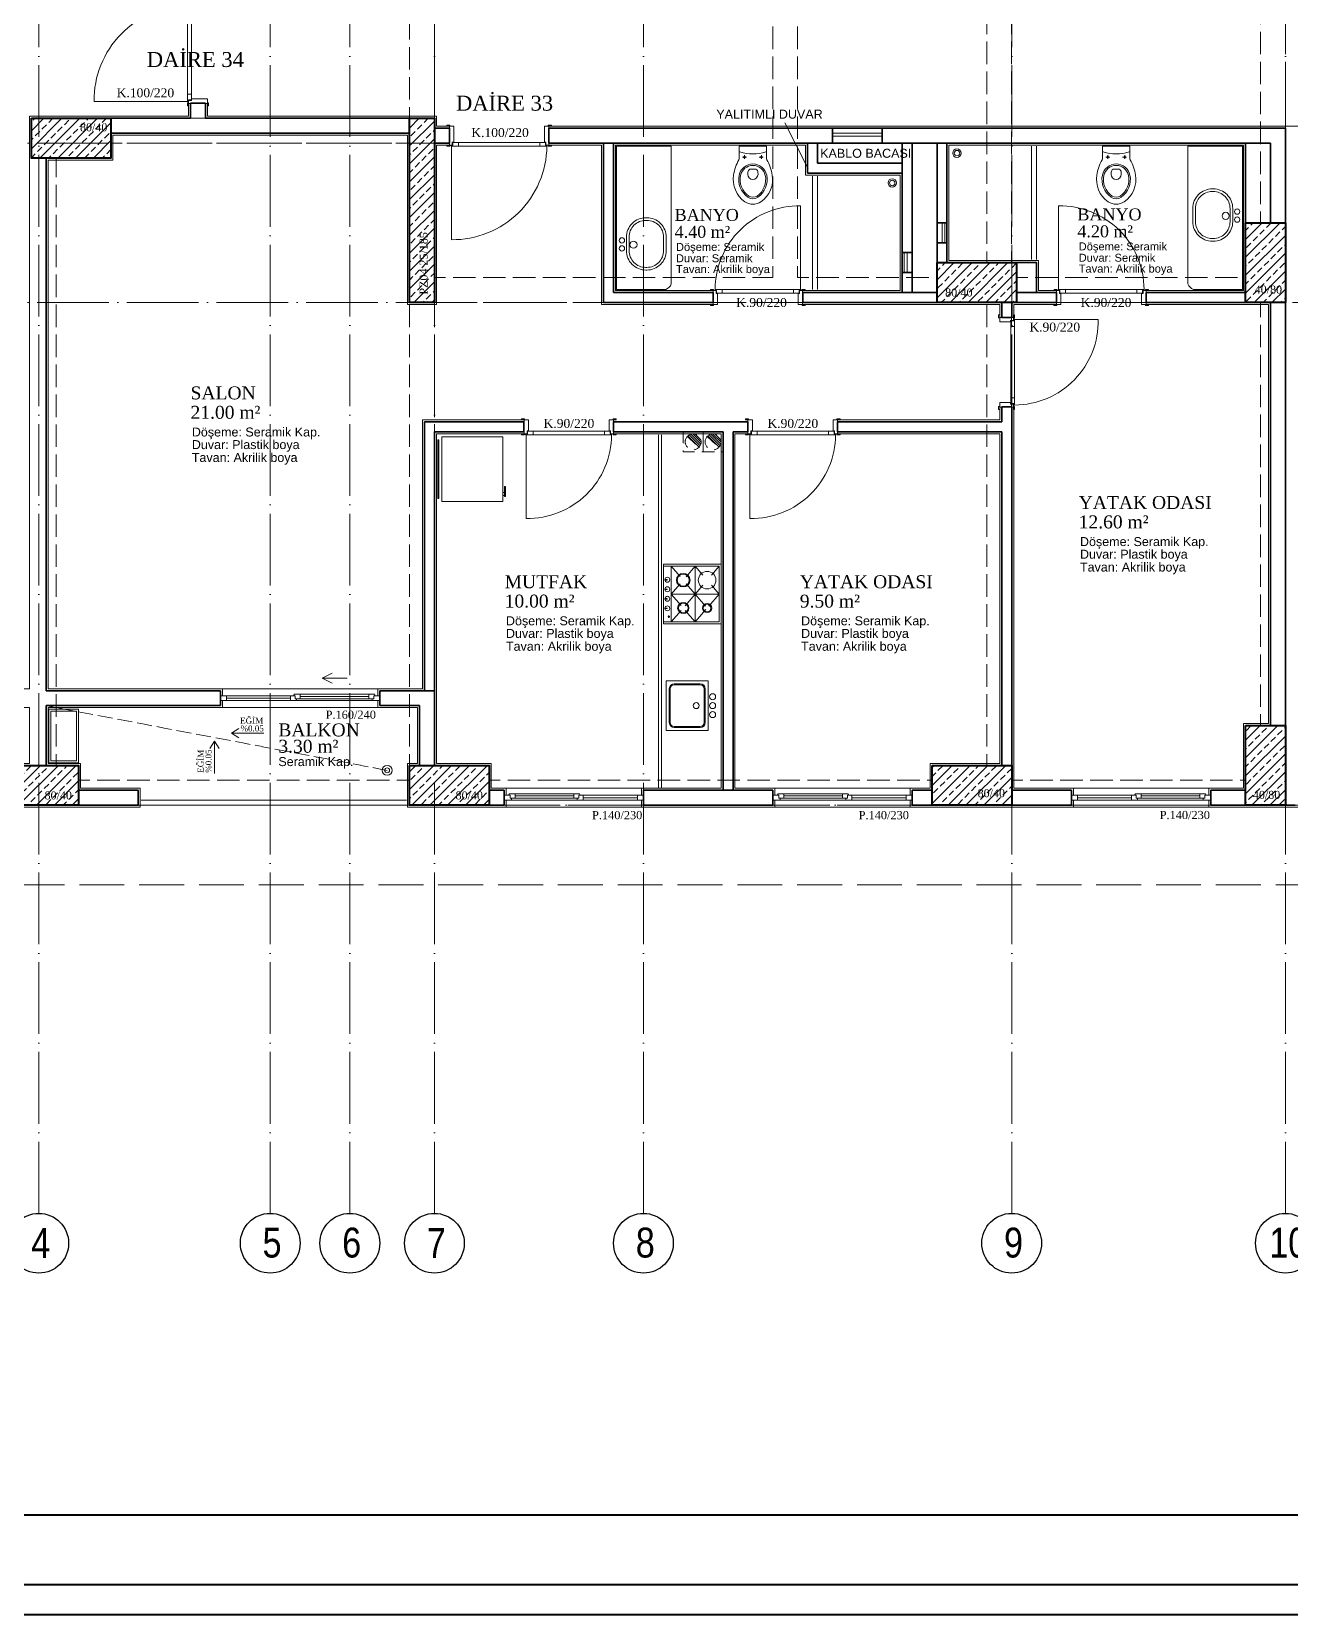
# Model space of a CAD drawing. Header units: millimetres. Extents: x 11587 to 81192, y -36083 to -25300.
# Drawn here: x 43431 to 44696, y -36083 to -34493 of the extents above; entities that cross this region are included whole.
import ezdxf

# ---------------------------------------------------------------- set-up
doc = ezdxf.new("R2010")
doc.units = ezdxf.units.MM
doc.linetypes.add('AKS', pattern=[30, 24, -3, 0, -3])
doc.linetypes.add('IZDUSUM1', pattern=[20, 7.5, -5, 7.5, 0])
for name, color, linetype, lineweight in [('rtm-aks balon', 20, 'Continuous', 25), ('rtm-aks balon yazı', 7, 'Continuous', 20), ('rtm-aks yeni', 7, 'AKS', 20), ('rtm-antet-02', 140, 'Continuous', 40), ('rtm-cam', 141, 'Continuous', 9), ('rtm-duv tugla', 22, 'Continuous', 35), ('rtm-izdusum-üst ince', 8, 'IZDUSUM1', 5), ('rtm-kapı-ahsap', 35, 'Continuous', 13), ('rtm-mhl-yazı-adı', 150, 'Continuous', 30), ('rtm-mhl-yazı-m2', 7, 'Continuous', 20), ('rtm-mhl-yazı-malzeme', 253, 'Continuous', 13), ('rtm-pen-ahsap', 35, 'Continuous', 13), ('rtm-plan katmanı-05', 205, 'Continuous', 20), ('rtm-plan katmanı-07', 135, 'Continuous', 9), ('rtm-sembol ok', 7, 'Continuous', 20), ('rtm-sıva', 252, 'Continuous', 15), ('rtm-tarama-betonarme', 51, 'Continuous', 15), ('rtm-tas_betonarme', 50, 'Continuous', 40), ('rtm-tefris vitrifiye', 9, 'Continuous', 9)]:
    doc.layers.add(name, color=color, linetype=linetype, lineweight=lineweight)
doc.styles.add('AKSYAZI', font='ARIALN.TTF')
doc.styles.add('ARIAL', font='times.ttf')
doc.styles.get("Standard").update_dxf_attribs({"font": 'arial.ttf'})
doc.styles.add('VAZ-OLCU', font='times.ttf', dxfattribs={"height": 60})
pattern_1 = [(45, (21096.76, 20249.116), (-8.980256, 8.980256), []), (45, (21105.74, 20249.116), (-8.980256, 8.980256), [6.35, -3.175])]

# ---------------------------------------------------------------- blocks, each defined once
blk = doc.blocks.new('KİRİŞA')
at = {"layer": 'rtm-izdusum-üst ince', "ltscale": 1.5}
for points in [[(23294.4, -54974.2), (23294.4, -54689.2)], [(23319.4, -54974.2), (23319.4, -54689.2)], [(23569.4, -54934.2), (23569.4, -54699.2)], [(23594.4, -54934.2), (23594.4, -54699.2)], [(22714.4, -54829.2), (22714.4, -54709.2)], [(22739.4, -54829.2), (22739.4, -54709.2)], [(23079.4, -54989.2), (23079.4, -54709.2)], [(23104.4, -54989.2), (23104.4, -54709.2)], [(22414.4, -54829.2), (22714.4, -54829.2)], [(22414.4, -54854.2), (22714.4, -54854.2)], [(22359.4, -55479.2), (22359.4, -54869.2)], [(22739.4, -54989.2), (23079.4, -54989.2)], [(23104.4, -54989.2), (23244.4, -54989.2)], [(23324.4, -54989.2), (23554.4, -54989.2)], [(22714.4, -55479.2), (22714.4, -55014.2)], [(22739.4, -55479.2), (22739.4, -55014.2)], [(22739.4, -55014.2), (23244.4, -55014.2)], [(23294.4, -55479.2), (23294.4, -55014.2)], [(23319.4, -55479.2), (23319.4, -55014.2)], [(23324.4, -55014.2), (23554.4, -55014.2)], [(23569.4, -55439.2), (23569.4, -55014.2)], [(23594.4, -55439.2), (23594.4, -55014.2)], [(22381.9, -55494.2), (22714.4, -55494.2)], [(22794.4, -55494.2), (23239.4, -55494.2)], [(23319.4, -55494.2), (23554.4, -55494.2)], [(22381.9, -55519.2), (22714.4, -55519.2)], [(22794.4, -55519.2), (23239.4, -55519.2)], [(23319.4, -55519.2), (23554.4, -55519.2)]]:
    blk.add_lwpolyline(points, dxfattribs=at)
blk = doc.blocks.new('K-100')
at = {"layer": 'rtm-kapı-ahsap'}
for p, q in [((-34308.1, -13702.2), (-34307, -13702.2)), ((-34308.1, -13705.4), (-34308.1, -13702.2)), ((-34307, -13702.2), (-34307, -13705.4)), ((-34288, -13702.3), (-34288, -13705.4)), ((-34287, -13702.3), (-34288, -13702.3)), ((-34287, -13705.4), (-34287, -13702.3)), ((-34307, -13705.4), (-34308.1, -13705.4)), ((-34307, -13709.3), (-34307, -13704.8)), ((-34288, -13704.8), (-34307, -13704.8)), ((-34291, -13709.3), (-34307, -13709.3)), ((-34288, -13707.8), (-34291, -13707.8)), ((-34291, -13707.8), (-34291, -13709.3)), ((-34290.8, -13801.3), (-34290.8, -13708.3)), ((-34290.8, -13708.3), (-34287.9, -13708.3)), ((-34287, -13713.9), (-34290.8, -13713.9)), ((-34288, -13704.8), (-34288, -13707.8)), ((-34288, -13705.4), (-34287, -13705.4)), ((-34288, -13706.8), (-34287, -13706.8)), ((-34287.9, -13708.3), (-34287.9, -13706.8)), ((-34287, -13706.8), (-34287, -13802.8)), ((-34287, -13795.6), (-34290.8, -13795.6)), ((-34307, -13804.2), (-34308.1, -13804.2)), ((-34308.1, -13804.2), (-34308.1, -13807.3)), ((-34308.1, -13807.3), (-34307, -13807.3)), ((-34307, -13800.3), (-34307, -13804.8)), ((-34291, -13800.3), (-34307, -13800.3)), ((-34307, -13807.3), (-34307, -13804.2)), ((-34288, -13804.8), (-34307, -13804.8)), ((-34291, -13801.8), (-34291, -13800.3)), ((-34288, -13801.8), (-34291, -13801.8)), ((-34290.8, -13801.3), (-34287.9, -13801.3)), ((-34288, -13804.8), (-34288, -13801.8)), ((-34288, -13802.8), (-34287, -13802.8)), ((-34288, -13807.3), (-34288, -13804.2)), ((-34288, -13804.2), (-34287, -13804.2)), ((-34287, -13807.3), (-34288, -13807.3)), ((-34287.9, -13801.3), (-34287.9, -13802.8)), ((-34193, -13802.8), (-34287, -13802.8)), ((-34287, -13804.2), (-34287, -13807.3))]:
    blk.add_line(p, q, dxfattribs=at)
at = {"layer": 'rtm-kapı-ahsap', "const_width": 0.392}
blk.add_lwpolyline([(-34287.4, -13803.7, -1), (-34287.4, -13803.1, -1)], format="xyb", close=True, dxfattribs=at)
at = {"layer": 'rtm-kapı-ahsap'}
blk.add_arc((-34287.9, -13801.7), 94.9, 359.3332, 89.4605, dxfattribs=at)
blk = doc.blocks.new('rty')
at = {"layer": 'rtm-kapı-ahsap'}
for p, q in [((-58244.9, -62700.3), (-58243.8, -62700.3)), ((-58244.9, -62703.4), (-58244.9, -62700.3)), ((-58243.8, -62703.4), (-58244.9, -62703.4)), ((-58243.8, -62700.3), (-58243.8, -62703.4)), ((-58243.8, -62707.4), (-58243.8, -62702.9)), ((-58229.8, -62702.9), (-58243.8, -62702.9)), ((-58232.8, -62707.4), (-58243.8, -62707.4)), ((-58232.8, -62705.9), (-58232.8, -62707.4)), ((-58229.8, -62705.9), (-58232.8, -62705.9)), ((-58232.6, -62706.4), (-58232.6, -62789.4)), ((-58232.6, -62706.4), (-58229.7, -62706.4)), ((-58228.8, -62712), (-58232.6, -62712)), ((-58229.8, -62700.4), (-58229.8, -62703.4)), ((-58228.8, -62700.4), (-58229.8, -62700.4)), ((-58229.8, -62702.9), (-58229.8, -62705.9)), ((-58229.8, -62703.4), (-58228.8, -62703.4)), ((-58229.8, -62704.9), (-58228.8, -62704.9)), ((-58229.7, -62706.4), (-58229.7, -62704.9)), ((-58228.8, -62703.4), (-58228.8, -62700.4)), ((-58228.8, -62790.9), (-58228.8, -62704.9)), ((-58144.8, -62704.9), (-58228.8, -62704.9)), ((-58243.8, -62792.3), (-58244.9, -62792.3)), ((-58244.9, -62792.3), (-58244.9, -62795.4)), ((-58244.9, -62795.4), (-58243.8, -62795.4)), ((-58243.8, -62788.4), (-58243.8, -62792.9)), ((-58232.8, -62788.4), (-58243.8, -62788.4)), ((-58243.8, -62795.4), (-58243.8, -62792.3)), ((-58229.8, -62792.9), (-58243.8, -62792.9)), ((-58232.8, -62789.9), (-58232.8, -62788.4)), ((-58229.8, -62789.9), (-58232.8, -62789.9)), ((-58228.8, -62783.7), (-58232.6, -62783.7)), ((-58232.6, -62789.4), (-58229.7, -62789.4)), ((-58229.8, -62792.9), (-58229.8, -62789.9)), ((-58229.8, -62790.9), (-58228.8, -62790.9)), ((-58229.8, -62795.4), (-58229.8, -62792.3)), ((-58229.8, -62792.3), (-58228.8, -62792.3)), ((-58228.8, -62795.4), (-58229.8, -62795.4)), ((-58229.7, -62789.4), (-58229.7, -62790.9)), ((-58228.8, -62792.3), (-58228.8, -62795.4))]:
    blk.add_line(p, q, dxfattribs=at)
at = {"layer": 'rtm-kapı-ahsap', "const_width": 0.392}
blk.add_lwpolyline([(-58229.2, -62703.9, 1), (-58229.2, -62704.5, 1)], format="xyb", close=True, dxfattribs=at)
at = {"layer": 'rtm-kapı-ahsap'}
blk.add_arc((-58229.1, -62706.6), 84.3, 270.2011, 1.1472, dxfattribs=at)

msp = doc.modelspace()

# ---------------------------------------------------------------- hatches: boundary and pattern name
at = {"layer": 'rtm-izdusum-üst ince', "ltscale": 1.5}
h = msp.add_hatch(dxfattribs=at)
h.set_pattern_fill('ANSI31', color=256, scale=0.5, angle=90, style=0)
h.set_pattern_definition([(135, (44296.6887, -35349.5252), (-1.122532, -1.122532), [])])
edge = h.paths.add_edge_path()
edge.add_arc((44096.19, -34905.13), 8, -42.76259, 137.23741, ccw=False)
edge.add_line((44102.06, -34910.57), (44090.32, -34899.7))
h = msp.add_hatch(dxfattribs=at)
h.set_pattern_fill('ANSI31', color=256, scale=0.5, angle=90, style=0)
h.set_pattern_definition([(135, (44316.6887, -35349.5252), (-1.122532, -1.122532), [])])
edge = h.paths.add_edge_path()
edge.add_arc((44116.19, -34905.13), 8, -42.76259, 137.23741, ccw=False)
edge.add_line((44122.06, -34910.57), (44110.32, -34899.7))
at = {"layer": 'rtm-tarama-betonarme'}
h = msp.add_hatch(dxfattribs=at)
h.set_pattern_fill('ANSI33', color=256, scale=2, style=0)
h.set_pattern_definition(pattern_1)
h.paths.add_polyline_path([(43431.19, -34620.13), (43431.19, -34580.13), (43511.19, -34580.13), (43511.19, -34620.13)])
h = msp.add_hatch(dxfattribs=at)
h.set_pattern_fill('ANSI33', color=256, scale=2, style=0)
h.set_pattern_definition(pattern_1)
h.paths.add_polyline_path([(43811.19, -34765.13), (43811.19, -34580.13), (43836.19, -34580.13), (43836.19, -34765.13)])
h = msp.add_hatch(dxfattribs=at)
h.set_pattern_fill('ANSI33', color=256, scale=2, style=0)
h.set_pattern_definition(pattern_1)
h.paths.add_polyline_path([(44691.19, -34765.13), (44651.19, -34765.13), (44651.19, -34685.13), (44691.19, -34685.13)])
h = msp.add_hatch(dxfattribs=at)
h.set_pattern_fill('ANSI33', color=256, scale=2, style=0)
h.set_pattern_definition(pattern_1)
h.paths.add_polyline_path([(44421.19, -34765.13), (44341.19, -34765.13), (44341.19, -34725.13), (44421.19, -34725.13)])
h = msp.add_hatch(dxfattribs=at)
h.set_pattern_fill('ANSI33', color=256, scale=2, style=0)
h.set_pattern_definition(pattern_1)
h.paths.add_polyline_path([(44691.19, -35270.13), (44651.19, -35270.13), (44651.19, -35190.13), (44691.19, -35190.13)])
h = msp.add_hatch(dxfattribs=at)
h.set_pattern_fill('ANSI33', color=256, scale=2, style=0)
h.set_pattern_definition(pattern_1)
h.paths.add_polyline_path([(43398.69, -35270.13), (43398.69, -35230.13), (43478.69, -35230.13), (43478.69, -35270.13)])
h = msp.add_hatch(dxfattribs=at)
h.set_pattern_fill('ANSI33', color=256, scale=2, style=0)
h.set_pattern_definition(pattern_1)
h.paths.add_polyline_path([(43891.19, -35270.13), (43811.19, -35270.13), (43811.19, -35230.13), (43891.19, -35230.13)])
h = msp.add_hatch(dxfattribs=at)
h.set_pattern_fill('ANSI33', color=256, scale=2, style=0)
h.set_pattern_definition(pattern_1)
h.paths.add_polyline_path([(44416.19, -35270.13), (44336.19, -35270.13), (44336.19, -35230.13), (44416.19, -35230.13)])

# ---------------------------------------------------------------- linework, layer by layer
at = {"layer": 'rtm-aks balon'}
for centre in [(43438.69, -35710.13), (43671.19, -35710.13), (43751.19, -35710.13), (43836.19, -35710.13), (44046.19, -35710.13), (44416.19, -35710.13), (44691.19, -35710.13)]:
    msp.add_circle(centre, 30, dxfattribs=at)
at = {"layer": 'rtm-aks yeni', "ltscale": 3}
for p, q in [((43438.69, -35680.13), (43438.69, -31980.13)), ((43671.19, -35680.13), (43671.19, -31980.13)), ((43751.19, -35680.13), (43751.19, -31980.13)), ((43836.19, -35680.13), (43836.19, -31980.13)), ((44046.19, -35680.13), (44046.19, -31980.13)), ((44416.19, -35680.13), (44416.19, -31980.13)), ((44691.19, -35680.13), (44691.19, -34415.13)), ((42626.19, -34605.13), (43836.19, -34605.13)), ((42626.19, -34765.13), (50991.19, -34765.13)), ((42626.19, -35270.13), (50991.19, -35270.13))]:
    msp.add_line(p, q, dxfattribs=at)
at = {"layer": 'rtm-antet-02'}
for points in [[(42481.61, -31582.89), (42481.61, -36082.89), (51136.61, -36082.89), (51136.61, -31582.89), (42481.61, -31582.89)], [(42511.61, -35982.89), (51106.61, -35982.89)]]:
    msp.add_lwpolyline(points, dxfattribs=at)
msp.add_lwpolyline([(42511.61, -31612.89), (42511.61, -36052.89), (51106.61, -36052.89), (51106.61, -31612.89)], close=True, dxfattribs=at)
at = {"layer": 'rtm-cam'}
for p, q in [((43691.69, -35162.63), (43627.19, -35162.63)), ((43770.19, -35160.88), (43701.19, -35160.88)), ((43917.19, -35260.88), (43976.19, -35260.88)), ((44187.19, -35260.88), (44246.19, -35260.88)), ((44605.19, -35260.88), (44546.19, -35260.88)), ((43985.69, -35262.63), (44040.19, -35262.63)), ((44255.69, -35262.63), (44310.19, -35262.63)), ((44536.69, -35262.63), (44482.19, -35262.63))]:
    msp.add_line(p, q, dxfattribs=at)
at = {"layer": 'rtm-duv tugla'}
for points in [[(43591.19, -34580.13), (43591.19, -34565.13)], [(43591.19, -34565.13), (43606.19, -34565.13)], [(43606.19, -34580.13), (43606.19, -34565.13)], [(43511.19, -34580.13), (43591.19, -34580.13)], [(43606.19, -34580.13), (43811.19, -34580.13)], [(43851.19, -34590.13), (43836.19, -34590.13)], [(43851.19, -34605.13), (43851.19, -34590.13)], [(44691.19, -34590.13), (43951.19, -34590.13)], [(43951.19, -34605.13), (43951.19, -34590.13)], [(44236.19, -34605.13), (44236.19, -34590.13)], [(44286.19, -34605.13), (44286.19, -34590.13)], [(44691.19, -34590.13), (44691.19, -34685.13)], [(43511.19, -34595.13), (43811.19, -34595.13)], [(43851.19, -34605.13), (43836.19, -34605.13)], [(44676.19, -34605.13), (43951.19, -34605.13)], [(44006.19, -34765.13), (44006.19, -34605.13)], [(44016.19, -34755.13), (44016.19, -34605.13)], [(44211.19, -34635.13), (44211.19, -34605.13)], [(44221.19, -34625.13), (44221.19, -34605.13)], [(44306.19, -34605.13), (44306.19, -34755.13)], [(44316.19, -34605.13), (44316.19, -34755.13)], [(44341.19, -34725.13), (44341.19, -34605.13)], [(44351.19, -34725.13), (44351.19, -34605.13)], [(44651.19, -34605.13), (44651.19, -34685.13)], [(44676.19, -34605.13), (44676.19, -34685.13)], [(43446.19, -34620.13), (43446.19, -35155.13)], [(44306.19, -34635.13), (44211.19, -34635.13)], [(44306.19, -34625.13), (44221.19, -34625.13)], [(44341.19, -34685.13), (44351.19, -34685.13)], [(44316.19, -34715.13), (44306.19, -34715.13)], [(44341.19, -34705.13), (44351.19, -34705.13)], [(44316.19, -34735.13), (44306.19, -34735.13)], [(44421.19, -34725.13), (44441.19, -34725.13), (44441.19, -34755.13)], [(44116.19, -34765.13), (44006.19, -34765.13)], [(44116.19, -34755.13), (44016.19, -34755.13)], [(44116.19, -34765.13), (44116.19, -34755.13)], [(44341.19, -34755.13), (44206.19, -34755.13)], [(44206.19, -34765.13), (44206.19, -34755.13)], [(44341.19, -34765.13), (44206.19, -34765.13)], [(44406.19, -34780.13), (44406.19, -34765.13)], [(44416.19, -34780.13), (44416.19, -34765.13)], [(44461.19, -34755.13), (44421.19, -34755.13)], [(44461.19, -34765.13), (44421.19, -34765.13)], [(44461.19, -34765.13), (44461.19, -34755.13)], [(44651.19, -34755.13), (44551.19, -34755.13)], [(44551.19, -34765.13), (44551.19, -34755.13)], [(44651.19, -34765.13), (44551.19, -34765.13)], [(44676.19, -34765.13), (44676.19, -35190.13)], [(44691.19, -34765.13), (44691.19, -35190.13)], [(44406.19, -34780.13), (44416.19, -34780.13)], [(44406.19, -34885.13), (44406.19, -34870.13)], [(44406.19, -34870.13), (44416.19, -34870.13)], [(44416.19, -35230.13), (44416.19, -34870.13)], [(43826.19, -35155.13), (43826.19, -34885.13)], [(43826.19, -34885.13), (43926.19, -34885.13)], [(43836.19, -35155.13), (43836.19, -34895.13)], [(43836.19, -34895.13), (43926.19, -34895.13)], [(43926.19, -34885.13), (43926.19, -34895.13)], [(44016.19, -34885.13), (44151.19, -34885.13)], [(44016.19, -34885.13), (44016.19, -34895.13)], [(44016.19, -34895.13), (44126.19, -34895.13)], [(44126.19, -35255.13), (44126.19, -34895.13)], [(44136.19, -34895.13), (44151.19, -34895.13)], [(44136.19, -35255.13), (44136.19, -34895.13)], [(44151.19, -34885.13), (44151.19, -34895.13)], [(44241.19, -34885.13), (44406.19, -34885.13)], [(44241.19, -34885.13), (44241.19, -34895.13)], [(44241.19, -34895.13), (44406.19, -34895.13)], [(44406.19, -35230.13), (44406.19, -34895.13)], [(43621.19, -35155.13), (43446.19, -35155.13)], [(43621.19, -35170.13), (43621.19, -35155.13)], [(43836.19, -35155.13), (43781.19, -35155.13)], [(43781.19, -35170.13), (43781.19, -35155.13)], [(43836.19, -35155.13), (43836.19, -35230.13)], [(43446.19, -35170.13), (43446.19, -35230.13)], [(43621.19, -35170.13), (43446.19, -35170.13)], [(43821.19, -35170.13), (43781.19, -35170.13)], [(43821.19, -35170.13), (43821.19, -35230.13)], [(43478.69, -35270.13), (43538.69, -35270.13), (43538.69, -35255.13), (43478.69, -35255.13)], [(43891.19, -35255.13), (43906.19, -35255.13)], [(43906.19, -35255.13), (43906.19, -35270.13)], [(44046.19, -35255.13), (44176.19, -35255.13)], [(44046.19, -35255.13), (44046.19, -35270.13)], [(44176.19, -35255.13), (44176.19, -35270.13)], [(44316.19, -35255.13), (44336.19, -35255.13)], [(44316.19, -35255.13), (44316.19, -35270.13)], [(44416.19, -35255.13), (44476.19, -35255.13)], [(44476.19, -35255.13), (44476.19, -35270.13)], [(44616.19, -35255.13), (44616.19, -35270.13)], [(44616.19, -35255.13), (44651.19, -35255.13)], [(43891.19, -35270.13), (43906.19, -35270.13)], [(44046.19, -35270.13), (44176.19, -35270.13)], [(44316.19, -35270.13), (44336.19, -35270.13)], [(44416.19, -35270.13), (44476.19, -35270.13)], [(44616.19, -35270.13), (44651.19, -35270.13)], [(44691.19, -35270.13), (44701.19, -35270.13)]]:
    msp.add_lwpolyline(points, dxfattribs=at)
at = {"layer": 'rtm-izdusum-üst ince', "ltscale": 3}
msp.add_lwpolyline([(44416.19, -34180.13), (44496.19, -34180.13), (44496.19, -32860.13), (44126.19, -32860.13), (44126.19, -32200.13), (43216.19, -32200.13), (43216.19, -32860.13), (42846.19, -32860.13), (42846.19, -34685.13), (42961.19, -34685.13), (42961.19, -35350.13), (50656.19, -35350.13), (50656.19, -34685.13), (50771.19, -34685.13), (50771.19, -32860.13), (50401.19, -32860.13), (50401.19, -32200.13), (49491.19, -32200.13), (49491.19, -32860.13), (49121.19, -32860.13), (49121.19, -34180.13), (49201.19, -34180.13)], dxfattribs=at)
at = {"layer": 'rtm-izdusum-üst ince', "ltscale": 1.5}
for points in [[(44106.19, -34895.13), (44086.19, -34895.13), (44086.19, -34915.13), (44106.19, -34915.13), (44106.19, -34895.13)], [(44126.19, -34895.13), (44106.19, -34895.13), (44106.19, -34915.13), (44126.19, -34915.13), (44126.19, -34895.13)], [(44090.32, -34899.7), (44102.06, -34910.57)], [(44110.32, -34899.7), (44122.06, -34910.57)]]:
    msp.add_lwpolyline(points, dxfattribs=at)
at = {"layer": 'rtm-izdusum-üst ince'}
msp.add_lwpolyline([(43446.19, -35170.13), (43788.69, -35235.13)], dxfattribs=at)
at = {"layer": 'rtm-izdusum-üst ince', "ltscale": 1.5}
for centre in [(44096.19, -34905.13), (44116.19, -34905.13)]:
    msp.add_circle(centre, 8, dxfattribs=at)
at = {"layer": 'rtm-kapı-ahsap'}
for points in [[(44236.19, -34595.13), (44286.19, -34595.13)], [(44236.19, -34598.13), (44286.19, -34598.13)], [(44346.19, -34705.13), (44346.19, -34685.13)], [(44349.19, -34705.13), (44349.19, -34685.13)], [(44308.19, -34735.13), (44308.19, -34715.13)], [(44311.19, -34735.13), (44311.19, -34715.13)]]:
    msp.add_lwpolyline(points, dxfattribs=at)
at = {"layer": 'rtm-pen-ahsap'}
for p, q in [((43621.19, -35160.13), (43627.19, -35160.13)), ((43690.19, -35165.13), (43621.19, -35165.13)), ((43632.19, -35160.13), (43626.56, -35160.13)), ((43627.19, -35165.13), (43627.19, -35160.13)), ((43632.19, -35160.13), (43691.69, -35160.13)), ((43690.19, -35165.13), (43697.69, -35165.13)), ((43696.19, -35160.13), (43691.69, -35160.13)), ((43691.69, -35165.13), (43691.69, -35160.13)), ((43695.56, -35158.63), (43701.19, -35158.63)), ((43696.19, -35163.13), (43696.19, -35160.13)), ((43696.19, -35163.13), (43701.19, -35163.13)), ((43697.69, -35163.13), (43697.69, -35165.13)), ((43701.19, -35158.63), (43770.19, -35158.63)), ((43701.19, -35163.13), (43701.19, -35158.63)), ((43701.19, -35163.13), (43770.19, -35163.13)), ((43775.83, -35158.63), (43770.19, -35158.63)), ((43770.19, -35163.13), (43770.19, -35158.63)), ((43775.19, -35163.13), (43770.19, -35163.13)), ((43773.69, -35165.13), (43773.69, -35163.13)), ((43773.69, -35165.13), (43781.19, -35165.13)), ((43781.19, -35160.13), (43775.19, -35160.13)), ((43775.19, -35163.13), (43775.19, -35160.13)), ((43906.19, -35260.13), (43912.19, -35260.13)), ((43911.56, -35258.63), (43917.19, -35258.63)), ((43912.19, -35263.13), (43912.19, -35260.13)), ((43976.19, -35258.63), (43917.19, -35258.63)), ((43917.19, -35263.13), (43917.19, -35258.63)), ((43981.83, -35258.63), (43976.19, -35258.63)), ((43976.19, -35263.13), (43976.19, -35258.63)), ((43981.19, -35260.13), (43985.69, -35260.13)), ((43981.19, -35263.13), (43981.19, -35260.13)), ((44035.19, -35260.13), (43985.69, -35260.13)), ((43985.69, -35265.13), (43985.69, -35260.13)), ((44035.19, -35260.13), (44040.83, -35260.13)), ((44040.19, -35265.13), (44040.19, -35260.13)), ((44046.19, -35260.13), (44040.19, -35260.13)), ((44176.19, -35260.13), (44182.19, -35260.13)), ((44181.56, -35258.63), (44187.19, -35258.63)), ((44182.19, -35263.13), (44182.19, -35260.13)), ((44246.19, -35258.63), (44187.19, -35258.63)), ((44187.19, -35263.13), (44187.19, -35258.63)), ((44251.83, -35258.63), (44246.19, -35258.63)), ((44246.19, -35263.13), (44246.19, -35258.63)), ((44251.19, -35260.13), (44255.69, -35260.13)), ((44251.19, -35263.13), (44251.19, -35260.13)), ((44305.19, -35260.13), (44255.69, -35260.13)), ((44255.69, -35265.13), (44255.69, -35260.13)), ((44305.19, -35260.13), (44310.83, -35260.13)), ((44310.19, -35265.13), (44310.19, -35260.13)), ((44316.19, -35260.13), (44310.19, -35260.13)), ((44476.19, -35260.13), (44482.19, -35260.13)), ((44487.19, -35260.13), (44481.56, -35260.13)), ((44482.19, -35265.13), (44482.19, -35260.13)), ((44487.19, -35260.13), (44536.69, -35260.13)), ((44541.19, -35260.13), (44536.69, -35260.13)), ((44536.69, -35265.13), (44536.69, -35260.13)), ((44540.56, -35258.63), (44546.19, -35258.63)), ((44541.19, -35263.13), (44541.19, -35260.13)), ((44546.19, -35258.63), (44605.19, -35258.63)), ((44546.19, -35263.13), (44546.19, -35258.63)), ((44610.83, -35258.63), (44605.19, -35258.63)), ((44605.19, -35263.13), (44605.19, -35258.63)), ((44616.19, -35260.13), (44610.19, -35260.13)), ((44610.19, -35263.13), (44610.19, -35260.13)), ((43913.69, -35265.13), (43906.19, -35265.13)), ((43912.19, -35263.13), (43917.19, -35263.13)), ((43913.69, -35265.13), (43913.69, -35263.13)), ((43976.19, -35263.13), (43917.19, -35263.13)), ((43981.19, -35263.13), (43976.19, -35263.13)), ((43979.69, -35263.13), (43979.69, -35265.13)), ((43987.19, -35265.13), (43979.69, -35265.13)), ((43987.19, -35265.13), (44046.19, -35265.13)), ((44183.69, -35265.13), (44176.19, -35265.13)), ((44182.19, -35263.13), (44187.19, -35263.13)), ((44183.69, -35265.13), (44183.69, -35263.13)), ((44246.19, -35263.13), (44187.19, -35263.13)), ((44251.19, -35263.13), (44246.19, -35263.13)), ((44249.69, -35263.13), (44249.69, -35265.13)), ((44257.19, -35265.13), (44249.69, -35265.13)), ((44257.19, -35265.13), (44316.19, -35265.13)), ((44535.19, -35265.13), (44476.19, -35265.13)), ((44535.19, -35265.13), (44542.69, -35265.13)), ((44541.19, -35263.13), (44546.19, -35263.13)), ((44542.69, -35263.13), (44542.69, -35265.13)), ((44546.19, -35263.13), (44605.19, -35263.13)), ((44610.19, -35263.13), (44605.19, -35263.13)), ((44608.69, -35265.13), (44608.69, -35263.13)), ((44608.69, -35265.13), (44616.19, -35265.13))]:
    msp.add_line(p, q, dxfattribs=at)
for points in [[(43695.56, -35158.63), (43694.69, -35160.13)], [(43775.83, -35158.63), (43776.69, -35160.13)], [(43911.56, -35258.63), (43910.69, -35260.13)], [(43981.83, -35258.63), (43982.69, -35260.13)], [(44181.56, -35258.63), (44180.69, -35260.13)], [(44251.83, -35258.63), (44252.69, -35260.13)], [(44540.56, -35258.63), (44539.69, -35260.13)], [(44610.83, -35258.63), (44611.69, -35260.13)]]:
    msp.add_lwpolyline(points, dxfattribs=at)
at = {"layer": 'rtm-plan katmanı-05', "ltscale": 0.6}
for points in [[(43623.19, -35153.13), (43779.19, -35153.13)], [(43623.19, -35172.13), (43779.19, -35172.13)], [(44044.19, -35253.13), (43908.19, -35253.13)], [(44314.19, -35253.13), (44178.19, -35253.13)], [(44478.19, -35253.13), (44614.19, -35253.13)], [(44044.19, -35272.13), (43908.19, -35272.13)], [(44314.19, -35272.13), (44178.19, -35272.13)], [(44478.19, -35272.13), (44614.19, -35272.13)]]:
    msp.add_lwpolyline(points, dxfattribs=at)
at = {"layer": 'rtm-plan katmanı-05'}
for points in [[(43541.69, -35265.21), (43808.19, -35265.21)], [(43541.69, -35270.21), (43808.19, -35270.21)]]:
    msp.add_lwpolyline(points, dxfattribs=at)
for radius in [5, 2.5]:
    msp.add_circle((43788.69, -35235.13), radius, dxfattribs=at)
at = {"layer": 'rtm-plan katmanı-07'}
for points in [[(44211.8, -34630.99), (44188.28, -34584.56)], [(43697.69, -35165.13), (43773.69, -35165.13)], [(43979.69, -35265.13), (43913.69, -35265.13)], [(44249.69, -35265.13), (44183.69, -35265.13)], [(44542.69, -35265.13), (44608.69, -35265.13)]]:
    msp.add_lwpolyline(points, dxfattribs=at)
at = {"layer": 'rtm-sembol ok'}
for points in [[(43723.44, -35142.45), (43733.44, -35137.45)], [(43748.44, -35142.45), (43723.44, -35142.45)], [(43723.44, -35142.45), (43733.44, -35147.45)], [(43632.39, -35197.92), (43639.79, -35193.25)], [(43615.28, -35205.87), (43610.61, -35213.27)], [(43615.28, -35238.2), (43615.28, -35205.87)], [(43615.28, -35205.87), (43619.95, -35213.27)], [(43664.71, -35197.92), (43632.39, -35197.92)], [(43632.39, -35197.92), (43639.79, -35202.59)]]:
    msp.add_lwpolyline(points, dxfattribs=at)
at = {"layer": 'rtm-sıva'}
for points in [[(43589.19, -34565.13), (43589.19, -34578.13), (43429.19, -34578.13), (43429.19, -35153.13), (43254.19, -35153.13), (43254.19, -35160.13)], [(43608.19, -34565.13), (43608.19, -34578.13), (43838.19, -34578.13), (43838.19, -34588.13), (43851.19, -34588.13)], [(43951.19, -34588.13), (45411.19, -34588.13)], [(43851.19, -34607.13), (43838.19, -34607.13), (43838.19, -34767.13), (43809.19, -34767.13), (43809.19, -34597.13), (43513.19, -34597.13), (43513.19, -34622.13), (43448.19, -34622.13), (43448.19, -35153.13), (43623.19, -35153.13), (43623.19, -35160.13)], [(43951.19, -34607.13), (44004.19, -34607.13), (44004.19, -34767.13), (44116.19, -34767.13)], [(44116.19, -34753.13), (44018.19, -34753.13), (44018.19, -34607.13), (44209.19, -34607.13)], [(44304.19, -34637.13), (44209.19, -34637.13), (44209.19, -34607.13)], [(44461.19, -34753.13), (44443.19, -34753.13), (44443.19, -34723.13), (44353.19, -34723.13), (44353.19, -34607.13), (44649.19, -34607.13), (44649.19, -34753.13), (44551.19, -34753.13)], [(44304.19, -34637.13), (44304.19, -34753.13), (44206.19, -34753.13)], [(44206.19, -34767.13), (44404.19, -34767.13), (44404.19, -34780.13)], [(44418.19, -34780.13), (44418.19, -34767.13), (44461.19, -34767.13)], [(44551.19, -34767.13), (44674.19, -34767.13), (44674.19, -35188.13), (44649.19, -35188.13), (44649.19, -35253.13), (44614.19, -35253.13), (44614.19, -35260.13)], [(44241.19, -34883.13), (44404.19, -34883.13), (44404.19, -34870.13)], [(44478.19, -35260.13), (44478.19, -35253.13), (44418.19, -35253.13), (44418.19, -34870.13)], [(43779.19, -35160.13), (43779.19, -35153.13), (43824.19, -35153.13), (43824.19, -34883.13), (43926.19, -34883.13)], [(43908.19, -35260.13), (43908.19, -35253.13), (43893.19, -35253.13), (43893.19, -35228.13), (43838.19, -35228.13), (43838.19, -34897.13), (43926.19, -34897.13)], [(44016.19, -34897.13), (44124.19, -34897.13), (44124.19, -35253.13), (44044.19, -35253.13), (44044.19, -35260.13)], [(44151.19, -34897.13), (44138.19, -34897.13), (44138.19, -35253.13), (44178.19, -35253.13), (44178.19, -35260.13)], [(44314.19, -35260.13), (44314.19, -35253.13), (44334.19, -35253.13), (44334.19, -35228.13), (44404.19, -35228.13), (44404.19, -34897.13), (44241.19, -34897.13)], [(43254.19, -35165.13), (43254.19, -35172.13), (43429.19, -35172.13), (43429.19, -35228.13), (43396.69, -35228.13), (43396.69, -35253.13), (43336.69, -35253.13), (43336.69, -35272.13), (43540.69, -35272.13), (43540.69, -35253.13), (43480.69, -35253.13), (43480.69, -35228.13), (43448.19, -35228.13), (43448.19, -35172.13), (43623.19, -35172.13), (43623.19, -35165.13)], [(43779.19, -35165.13), (43779.19, -35172.13), (43819.19, -35172.13), (43819.19, -35228.13), (43809.19, -35228.13), (43809.19, -35272.13), (43908.19, -35272.13), (43908.19, -35265.13)], [(44044.19, -35265.13), (44044.19, -35272.13), (44178.19, -35272.13), (44178.19, -35265.13)], [(44314.19, -35265.13), (44314.19, -35272.13), (44478.19, -35272.13), (44478.19, -35265.13)], [(44614.19, -35265.13), (44614.19, -35272.13), (44783.19, -35272.13), (44783.19, -35265.13)]]:
    msp.add_lwpolyline(points, dxfattribs=at)
at = {"layer": 'rtm-tas_betonarme'}
for points in [[(43431.19, -34580.13), (43511.19, -34580.13), (43511.19, -34620.13), (43431.19, -34620.13)], [(43811.19, -34580.13), (43836.19, -34580.13), (43836.19, -34765.13), (43811.19, -34765.13)], [(44651.19, -34685.13), (44691.19, -34685.13), (44691.19, -34765.13), (44651.19, -34765.13)], [(44341.19, -34725.13), (44421.19, -34725.13), (44421.19, -34765.13), (44341.19, -34765.13)], [(44651.19, -35190.13), (44691.19, -35190.13), (44691.19, -35270.13), (44651.19, -35270.13)], [(43398.69, -35230.13), (43478.69, -35230.13), (43478.69, -35270.13), (43398.69, -35270.13)], [(43811.19, -35230.13), (43891.19, -35230.13), (43891.19, -35270.13), (43811.19, -35270.13)], [(44336.19, -35230.13), (44416.19, -35230.13), (44416.19, -35270.13), (44336.19, -35270.13)]]:
    msp.add_lwpolyline(points, close=True, dxfattribs=at)
at = {"layer": 'rtm-tefris vitrifiye'}
for p, q in [((44169.93, -34608.13), (44142.45, -34608.13)), ((44142.45, -34620.72), (44142.45, -34608.13)), ((44169.93, -34620.72), (44169.93, -34608.13)), ((44507.45, -34608.13), (44534.93, -34608.13)), ((44507.45, -34620.72), (44507.45, -34608.13)), ((44534.93, -34620.72), (44534.93, -34608.13)), ((44145.82, -34619.13), (44149.74, -34619.13)), ((44147.67, -34617.26), (44147.67, -34620.97)), ((44166.56, -34619.13), (44162.64, -34619.13)), ((44164.72, -34617.26), (44164.72, -34620.97)), ((44510.82, -34619.13), (44514.74, -34619.13)), ((44512.67, -34617.26), (44512.67, -34620.97)), ((44531.56, -34619.13), (44527.64, -34619.13)), ((44529.72, -34617.26), (44529.72, -34620.97)), ((44154.03, -34631.23), (44158.36, -34631.23)), ((44523.36, -34631.23), (44519.03, -34631.23)), ((43839.76, -34962.13), (43839.76, -34903.13)), ((43839.76, -34903.13), (43840.76, -34903.13)), ((43840.76, -34903.13), (43840.76, -34962.13)), ((43904.76, -34900.13), (43843.76, -34900.13)), ((43843.76, -34900.13), (43843.76, -34965.13)), ((44061.19, -35253.13), (44061.19, -34898.13)), ((43904.76, -34956.13), (43906.76, -34956.13)), ((43906.76, -34950.13), (43907.76, -34950.13)), ((43906.76, -34960.13), (43906.76, -34950.13)), ((43907.76, -34950.13), (43907.76, -34960.13)), ((43840.76, -34962.13), (43839.76, -34962.13)), ((43843.76, -34965.13), (43904.76, -34965.13)), ((43904.76, -34959.13), (43906.76, -34959.13)), ((43907.76, -34960.13), (43906.76, -34960.13)), ((44066.19, -35088.11), (44066.19, -35028.11)), ((44074.19, -35030.11), (44066.19, -35030.11)), ((44082.95, -35040.33), (44074.19, -35030.11)), ((44074.19, -35086.11), (44074.19, -35030.11)), ((44122.19, -35030.11), (44074.19, -35030.11)), ((44098.19, -35030.11), (44089.09, -35040.73)), ((44098.19, -35030.11), (44105.88, -35039.07)), ((44098.19, -35086.11), (44098.19, -35030.11)), ((44114.51, -35039.07), (44122.19, -35030.11)), ((44122.19, -35086.11), (44122.19, -35030.11)), ((44124.19, -35088.11), (44124.19, -35028.11)), ((44067.71, -35043.39), (44070.17, -35043.39)), ((44070.17, -35043.93), (44067.71, -35043.93)), ((44067.71, -35052.98), (44070.17, -35052.98)), ((44070.17, -35053.51), (44067.71, -35053.51)), ((44070.17, -35043.39), (44070.17, -35043.93)), ((44070.17, -35052.98), (44070.17, -35053.51)), ((44083.01, -35047.82), (44074.19, -35058.11)), ((44098.19, -35058.11), (44089.23, -35047.65)), ((44105.88, -35049.14), (44098.19, -35058.11)), ((44122.19, -35058.11), (44114.51, -35049.14)), ((44067.71, -35062.56), (44070.17, -35062.56)), ((44070.17, -35063.1), (44067.71, -35063.1)), ((44070.17, -35062.56), (44070.17, -35063.1)), ((44083.94, -35069.48), (44074.19, -35058.11)), ((44122.19, -35058.11), (44074.19, -35058.11)), ((44098.19, -35058.11), (44088.16, -35069.81)), ((44098.19, -35058.11), (44108.68, -35070.34)), ((44111.74, -35070.3), (44122.19, -35058.11)), ((44067.71, -35072.15), (44070.17, -35072.15)), ((44070.17, -35072.69), (44067.71, -35072.69)), ((44070.17, -35072.15), (44070.17, -35072.69)), ((44084.07, -35074.58), (44074.19, -35086.11)), ((44098.19, -35086.11), (44088.17, -35074.42)), ((44108.83, -35073.7), (44098.19, -35086.11)), ((44122.19, -35086.11), (44066.19, -35086.11)), ((44124.19, -35088.11), (44066.19, -35088.11)), ((44069.19, -35145.13), (44111.19, -35145.13)), ((44069.19, -35145.13), (44069.19, -35195.13)), ((44077.19, -35148.13), (44103.19, -35148.13)), ((44077.19, -35149.13), (44103.19, -35149.13)), ((44111.19, -35195.13), (44111.19, -35145.13)), ((44072.19, -35153.13), (44072.19, -35187.13)), ((44073.19, -35153.13), (44073.19, -35187.13)), ((44107.19, -35187.13), (44107.19, -35153.13)), ((44108.19, -35187.13), (44108.19, -35153.13)), ((44069.19, -35195.13), (44111.19, -35195.13)), ((44077.19, -35191.13), (44103.19, -35191.13)), ((44077.19, -35192.13), (44103.19, -35192.13))]:
    msp.add_line(p, q, dxfattribs=at)
for points in [[(44074.19, -34608.13), (44074.19, -34746.55, -0.2032744), (44068.61, -34752.13), (44019.19, -34752.13), (44019.19, -34608.13), (44074.19, -34608.13)], [(44593.19, -34608.13), (44593.19, -34746.55, 0.2032744), (44598.77, -34752.13), (44648.19, -34752.13), (44648.19, -34608.13), (44593.19, -34608.13)], [(44617.79, -34703.64), (44618.68, -34703.64, 0.4142136), (44638.29, -34684.04), (44638.29, -34670.65, 0.4142136), (44618.68, -34651.04), (44617.79, -34651.04, 0.4142136), (44598.19, -34670.65), (44598.19, -34684.04, 0.4142136)], [(44617.79, -34700.97), (44618.68, -34700.97, 0.4142136), (44635.61, -34684.04), (44635.61, -34670.65, 0.4142136), (44618.68, -34653.72), (44617.79, -34653.72, 0.4142136), (44600.86, -34670.65), (44600.86, -34684.04, 0.4142136)], [(44049.56, -34732.6), (44048.67, -34732.6, -0.4142136), (44029.06, -34713), (44029.06, -34699.61, -0.4142136), (44048.67, -34680.01), (44049.56, -34680.01, -0.4142136), (44069.16, -34699.61), (44069.16, -34713, -0.4142136)], [(44049.56, -34729.93), (44048.67, -34729.93, -0.4142136), (44031.74, -34713), (44031.74, -34699.61, -0.4142136), (44048.67, -34682.68), (44049.56, -34682.68, -0.4142136), (44066.49, -34699.61), (44066.49, -34713, -0.4142136)]]:
    msp.add_lwpolyline(points, format="xyb", close=True, dxfattribs=at)
for points in [[(44436.19, -34608.13), (44436.19, -34722.13)], [(44441.19, -34608.13), (44441.19, -34722.13)], [(44216.19, -34638.13), (44216.19, -34752.13)], [(44221.19, -34638.13), (44221.19, -34752.13)], [(43904.76, -34965.13), (43904.76, -34900.13)], [(44064.19, -35253.13), (44064.19, -34898.13)], [(44124.19, -35028.11), (44066.19, -35028.11)]]:
    msp.add_lwpolyline(points, dxfattribs=at)
for points in [[(43478.69, -35227.63), (43448.69, -35227.63), (43448.69, -35173.63), (43478.69, -35173.63)], [(43476.69, -35225.63), (43450.69, -35225.63), (43450.69, -35175.63), (43476.69, -35175.63)]]:
    msp.add_lwpolyline(points, close=True, dxfattribs=at)
for centre, radius in [((44147.67, -34619.13), 0.825), ((44164.72, -34619.13), 0.825), ((44361.19, -34615.13), 4.25), ((44361.19, -34615.13), 2.75), ((44512.67, -34619.13), 0.825), ((44529.72, -34619.13), 0.825), ((44296.19, -34645.13), 4.25), ((44296.19, -34645.13), 2.75), ((44642.74, -34673.89), 2.67), ((44631.16, -34678.17), 3.56), ((44642.74, -34681.91), 2.67), ((44024.61, -34702.85), 2.67), ((44036.19, -34707.13), 3.56), ((44024.61, -34710.87), 2.67), ((44086.19, -35044.11), 6.84), ((44086.19, -35044.11), 6.05), ((44110.19, -35044.11), 8.84), ((44070.19, -35043.66), 2.5), ((44070.19, -35053.25), 2.5), ((44070.19, -35062.83), 2.5), ((44070.19, -35072.42), 2.5), ((44086.19, -35072.11), 5.63), ((44086.19, -35072.11), 4.84), ((44110.19, -35072.11), 4.63), ((44110.19, -35072.11), 3.84), ((44071.76, -35080.69), 0.75), ((44115.69, -35161.13), 3), ((44099.19, -35170.13), 3), ((44115.69, -35170.13), 3), ((44115.69, -35179.13), 3)]:
    msp.add_circle(centre, radius, dxfattribs=at)
for centre, radius, start, end in [((44180.22, -34643.89), 44, 149.90538, 171.23608), ((44140.25, -34620.72), 2.2, 329.90538, 0), ((44156.19, -34571.94), 44, 252.84732, 287.15271), ((44172.13, -34620.72), 2.2, 180, 210.09462), ((44132.16, -34643.89), 44, 8.76392, 30.09462), ((44545.22, -34643.89), 44, 149.90538, 171.23608), ((44505.25, -34620.72), 2.2, 329.90538, 0), ((44521.19, -34571.94), 44, 252.84729, 287.15268), ((44537.13, -34620.72), 2.2, 180, 210.09462), ((44497.16, -34643.89), 44, 8.76392, 30.09462), ((44163.89, -34641.52), 27.5, 170.50823, 235.09555), ((44163.89, -34641.52), 22, 168.5694, 234.81148), ((44156.26, -34640.36), 14.3, 90.2662, 167.18786), ((44163.89, -34641.52), 20.57, 168.5694, 234.81148), ((44156.26, -34640.36), 12.87, 90.2662, 167.18786), ((44164, -34636.13), 12.95, 167.82692, 183.31203), ((44156.17, -34636.46), 5.11, 180, 269.73777), ((44154.03, -34633.98), 2.75, 90, 167.82692), ((44156.12, -34640.36), 14.3, 12.81214, 89.7338), ((44156.12, -34640.36), 12.87, 12.81214, 89.7338), ((44156.22, -34636.46), 5.12, 270.26223, 0), ((44158.36, -34633.98), 2.75, 12.17308, 90), ((44148.49, -34641.52), 20.57, 305.18852, 11.4306), ((44148.39, -34636.13), 12.95, 356.68797, 12.17308), ((44148.49, -34641.52), 22, 305.18852, 11.4306), ((44148.49, -34641.52), 27.5, 304.90445, 9.49177), ((44528.89, -34641.52), 27.5, 170.50823, 235.09555), ((44528.89, -34641.52), 22, 168.5694, 234.81148), ((44521.26, -34640.36), 14.3, 90.2662, 167.18786), ((44528.89, -34641.52), 20.57, 168.5694, 234.81148), ((44521.26, -34640.36), 12.87, 90.2662, 167.18786), ((44529, -34636.13), 12.95, 167.82692, 183.31203), ((44521.17, -34636.46), 5.12, 180, 269.73777), ((44519.03, -34633.98), 2.75, 90, 167.82692), ((44521.12, -34640.36), 14.3, 12.81214, 89.7338), ((44521.12, -34640.36), 12.87, 12.81214, 89.7338), ((44521.22, -34636.46), 5.11, 270.26223, 0), ((44523.36, -34633.98), 2.75, 12.17308, 90), ((44513.49, -34641.52), 20.57, 305.18852, 11.4306), ((44513.39, -34636.13), 12.95, 356.68797, 12.17308), ((44513.49, -34641.52), 22, 305.18852, 11.4306), ((44513.49, -34641.52), 27.5, 304.90445, 9.49177), ((44156.19, -34651.58), 14.85, 237.23949, 302.76051), ((44156.19, -34651.58), 9.35, 237.83251, 302.16753), ((44156.19, -34651.58), 7.92, 237.83251, 302.16753), ((44521.19, -34651.58), 14.85, 237.23949, 302.76051), ((44521.19, -34651.58), 9.35, 237.83247, 302.16749), ((44521.19, -34651.58), 7.92, 237.83247, 302.16749), ((44077.19, -35153.13), 5, 90, 180), ((44077.19, -35153.13), 4, 90, 180), ((44103.19, -35153.13), 5, 0, 90), ((44103.19, -35153.13), 4, 0, 90), ((44077.19, -35187.13), 5, 180, 270), ((44077.19, -35187.13), 4, 180, 270), ((44103.19, -35187.13), 4, 270, 0), ((44103.19, -35187.13), 5, 270, 0)]:
    msp.add_arc(centre, radius, start, end, dxfattribs=at)

# ---------------------------------------------------------------- block references
at = {"layer": 'rtm-izdusum-üst ince'}
msp.add_blockref('KİRİŞA', (21096.76, 20249.12), dxfattribs=at)
at = {"layer": 'rtm-kapı-ahsap', "xscale": -1}
msp.add_blockref('K-100', (9301.21, -20760.34), dxfattribs=at)
at = {"layer": 'rtm-kapı-ahsap'}
for name, p, rotation in [('K-100', (57655.98, -68895.11), 270), ('rty', (-18241.68, 23476.65), 90.00000000000001)]:
    msp.add_blockref(name, p, dxfattribs=dict(at, rotation=rotation))
at = {"layer": 'rtm-kapı-ahsap', "xscale": -1}
for p, rotation in [((106909.06, 23476.65), 270), ((-18776.68, -93126.91), 90), ((-18551.68, -93126.91), 90)]:
    msp.add_blockref('rty', p, dxfattribs=dict(at, rotation=rotation))
at = {"layer": 'rtm-kapı-ahsap'}
msp.add_blockref('rty', (102647.97, 27922.74), dxfattribs=at)

# ---------------------------------------------------------------- texts
at = {"layer": 'rtm-aks balon yazı', "char_height": 30, "width": 27.7214, "attachment_point": 7, "style": 'AKSYAZI'}
for s, insert in [('4', (43431, -35724.9)), ('5', (43663.5, -35724.9)), ('6', (43743.5, -35724.9)), ('7', (43828.5, -35724.9)), ('8', (44038.5, -35724.9)), ('9', (44408.5, -35724.9)), ('10', (44674.97, -35724.9))]:
    msp.add_mtext(s, dxfattribs=dict(at, insert=insert))
at = {"layer": 'rtm-mhl-yazı-adı', "style": 'ARIAL'}
for s, height, p in [('DAİRE 34', 15, (43547.2, -34528.61)), ('DAİRE 33', 15, (43857.91, -34572.48)), ('BANYO', 12, (44077.55, -34683.21)), ('BANYO', 12, (44482.22, -34682.69)), ('SALON', 13, (43591.15, -34862.5)), ('YATAK ODASI', 13, (44483.52, -34972.58)), ('MUTFAK', 13, (43906.76, -35052.14)), ('YATAK ODASI', 13, (44203.31, -35052.14)), ('EĞİM', 6, (43640.99, -35188.25)), ('%%%0.05', 6, (43641.34, -35196.01)), ('BALKON', 13, (43679.37, -35201.02))]:
    msp.add_text(s, height=height, dxfattribs=at).set_placement(p)
for s, p in [('EĞİM', (43604.22, -35237.58)), ('%%%0.05', (43612.21, -35237.58))]:
    msp.add_text(s, height=6, rotation=90, dxfattribs=at).set_placement(p)
at = {"layer": 'rtm-mhl-yazı-m2', "style": 'ARIAL'}
for s, height, p in [('80/40', 8, (43480.08, -34593.18)), ('4.40 m² ', 12, (44077.55, -34700.24)), ('4.20 m² ', 12, (44482.22, -34699.72)), ('80/40', 8, (44349.37, -34759.19)), ('40/80', 8, (44660.34, -34756.21)), ('21.00 m² ', 13, (43591.15, -34881.99)), ('12.60 m² ', 13, (44483.52, -34992.07)), ('10.00 m² ', 13, (43906.76, -35071.63)), ('9.50 m² ', 13, (44203.31, -35071.63)), ('3.30 m² ', 13, (43679.37, -35217.43)), ('80/40', 8, (43444.49, -35264.31)), ('80/40', 8, (43857.43, -35264.31)), ('80/40', 8, (44381.99, -35262.11)), ('40/80', 8, (44658.59, -35263.75))]:
    msp.add_text(s, height=height, dxfattribs=at).set_placement(p)
msp.add_text('PZ04 25/185', height=8, rotation=90, dxfattribs=at).set_placement((43829.29, -34757.28))
at = {"layer": 'rtm-mhl-yazı-malzeme', "style": 'VAZ-OLCU'}
for s, height, rotation, p in [('K.100/220', 9, 359.9602, (43516.93, -34559.01)), ('K.100/220', 9, 359.9602, (43873.25, -34598.97)), ('K.90/220', 9, 359.9602, (44139.37, -34769.68)), ('K.90/220', 9, 359.9602, (44485.52, -34769.66)), ('K.90/220', 9, 359.9602, (44433.97, -34794.36)), ('K.90/220', 9, 359.9602, (43945.86, -34891.14)), ('K.90/220', 9, 359.9602, (44170.8, -34891.14)), ('P.160/240', 8.192, 359.9602, (43726.87, -35183.32)), ('P.140/230', 8.192, 0.0398, (43994.56, -35284.23)), ('P.140/230', 8.192, 0.0398, (44262.41, -35284.23)), ('P.140/230', 8.192, 0.0398, (44564.88, -35284.08))]:
    msp.add_text(s, height=height, rotation=rotation, dxfattribs=at).set_placement(p)
at = {"layer": 'rtm-mhl-yazı-malzeme'}
for s, height, p in [('YALITIMLI DUVAR', 9, (44119.42, -34580.5)), ('KABLO BACASI', 9, (44223.78, -34619.81)), ('Döşeme: Seramik', 8, (44483.51, -34712.86)), ('Döşeme: Seramik', 8, (44078.84, -34713.38)), ('Duvar: Seramik', 8, (44078.84, -34724.74)), ('Duvar: Seramik', 8, (44483.51, -34724.22)), ('Tavan: Akrilik boya ', 8, (44078.84, -34735.65)), ('Tavan: Akrilik boya ', 8, (44483.51, -34735.13)), ('Döşeme: Seramik Kap.', 9, (43592.44, -34899.77)), ('Duvar: Plastik boya ', 9, (43592.44, -34912.43)), ('Tavan: Akrilik boya ', 9, (43592.44, -34925.37)), ('Döşeme: Seramik Kap.', 9, (44484.81, -35009.85)), ('Duvar: Plastik boya ', 9, (44484.81, -35022.51)), ('Tavan: Akrilik boya ', 9, (44484.81, -35035.45)), ('Döşeme: Seramik Kap.', 9, (43908.05, -35089.41)), ('Döşeme: Seramik Kap.', 9, (44204.6, -35089.41)), ('Duvar: Plastik boya ', 9, (43908.05, -35102.07)), ('Duvar: Plastik boya ', 9, (44204.6, -35102.07)), ('Tavan: Akrilik boya ', 9, (43908.05, -35115.01)), ('Tavan: Akrilik boya ', 9, (44204.6, -35115.01)), ('Seramik Kap.', 9, (43679.37, -35230.84))]:
    msp.add_text(s, height=height, dxfattribs=at).set_placement(p)

doc.saveas('drawing.dxf')
